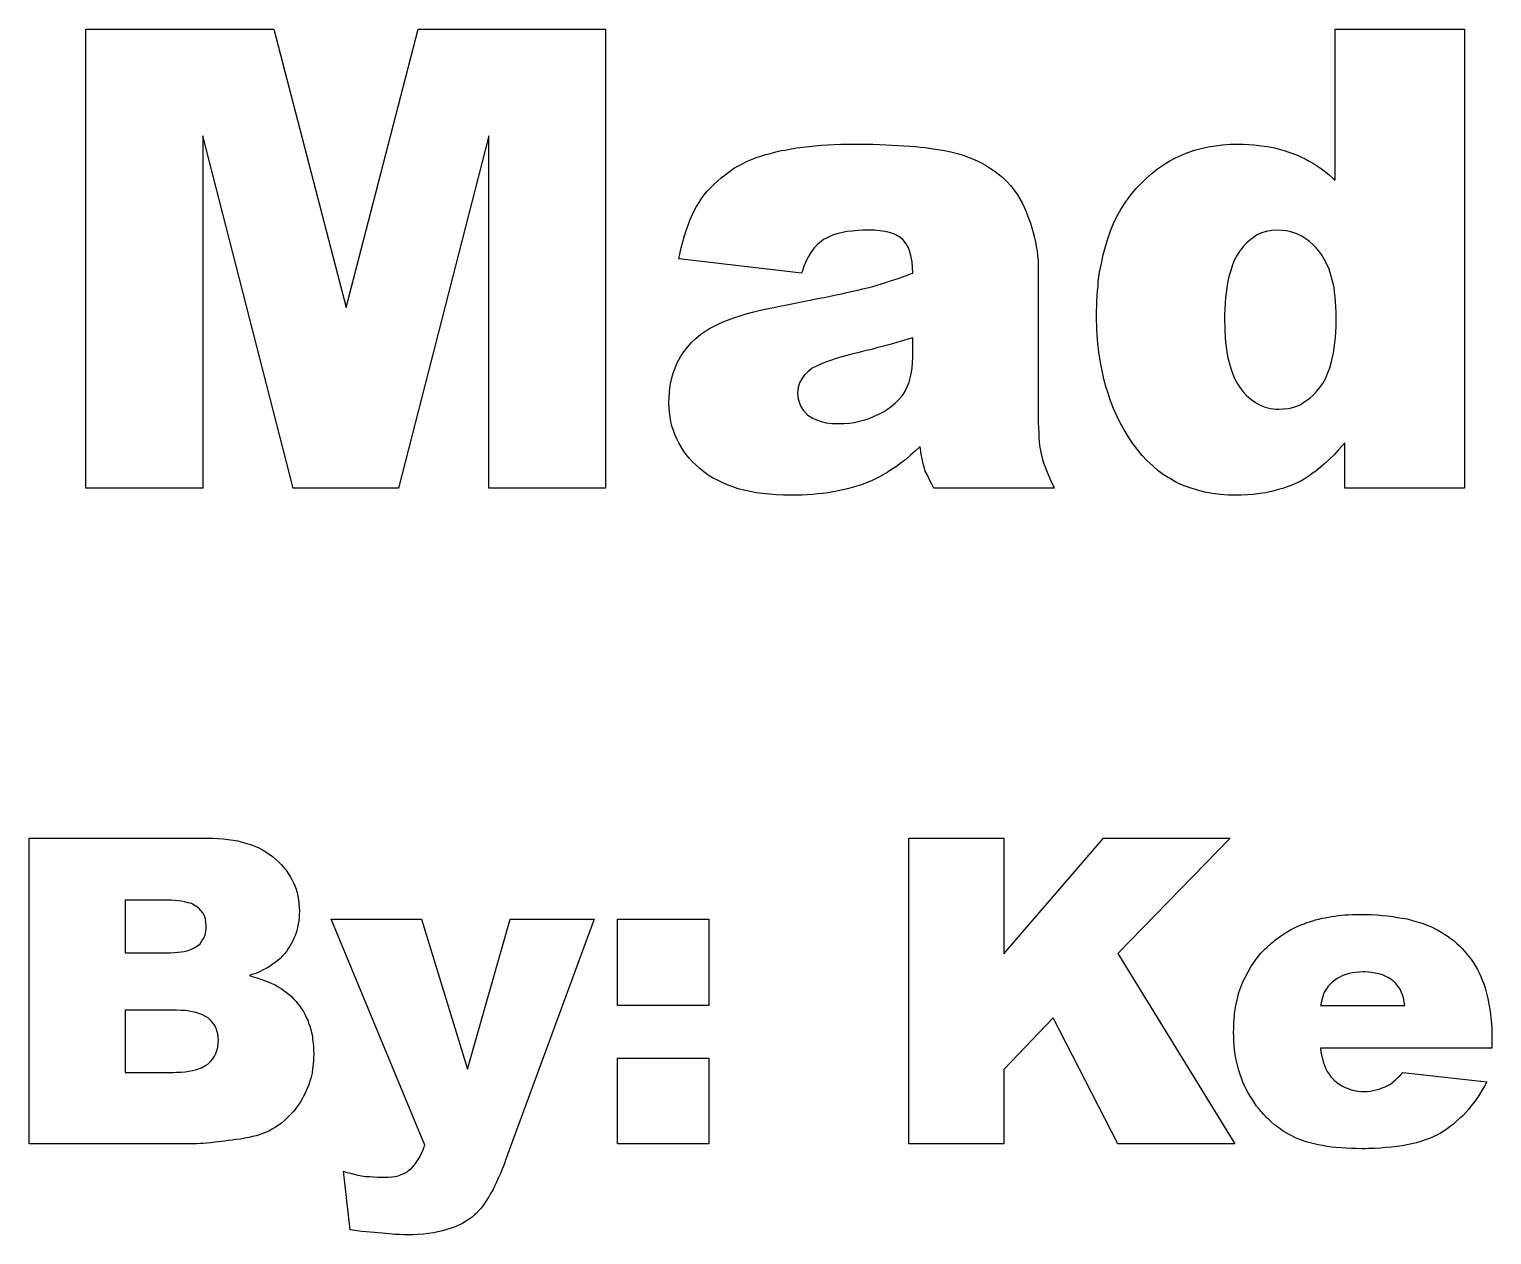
# Model space of a CAD drawing. Extents: x 60 to 196, y -152 to -29.
# Drawn here: x 164.684 to 169.468, y -111.257 to -107.314 of the extents above; entities that cross this region are included whole.
import ezdxf

# ---------------------------------------------------------------- set-up
doc = ezdxf.new("R2010")
doc.units = 0
doc.layers.add('BLACK', color=7, linetype='CONTINUOUS')

msp = doc.modelspace()

# ---------------------------------------------------------------- linework, layer by layer
at = {"layer": 'BLACK', "linetype": 'CONTINUOUS'}
for p, q in [((164.869, -108.815), (164.869, -107.314)), ((164.869, -107.314), (165.484, -107.314)), ((165.484, -107.314), (165.721, -108.224)), ((165.721, -108.224), (165.956, -107.314)), ((165.956, -107.314), (166.569, -107.314)), ((166.569, -107.314), (166.569, -108.815)), ((168.956, -107.808), (168.956, -107.314)), ((168.956, -107.314), (169.379, -107.314)), ((169.379, -107.314), (169.379, -108.815)), ((165.547, -108.815), (165.252, -107.663)), ((165.252, -107.663), (165.252, -108.815)), ((166.187, -107.663), (165.892, -108.815)), ((166.187, -108.815), (166.187, -107.663)), ((167.047, -107.74), (167.062, -107.734)), ((167.062, -107.734), (167.077, -107.729)), ((167.077, -107.729), (167.092, -107.724)), ((167.092, -107.724), (167.109, -107.72)), ((167.109, -107.72), (167.126, -107.715)), ((167.126, -107.715), (167.144, -107.711)), ((167.144, -107.711), (167.157, -107.709)), ((167.157, -107.709), (167.176, -107.705)), ((167.176, -107.705), (167.195, -107.702)), ((167.195, -107.702), (167.215, -107.7)), ((167.215, -107.7), (167.235, -107.697)), ((167.235, -107.697), (167.255, -107.695)), ((167.255, -107.695), (167.276, -107.693)), ((167.276, -107.693), (167.296, -107.692)), ((167.296, -107.692), (167.317, -107.691)), ((167.317, -107.691), (167.339, -107.69)), ((167.339, -107.69), (167.36, -107.69)), ((167.36, -107.69), (167.375, -107.69)), ((167.375, -107.69), (167.398, -107.69)), ((167.398, -107.69), (167.421, -107.69)), ((167.421, -107.69), (167.443, -107.69)), ((167.443, -107.69), (167.465, -107.691)), ((167.465, -107.691), (167.486, -107.692)), ((167.486, -107.692), (167.506, -107.693)), ((167.506, -107.693), (167.526, -107.694)), ((167.526, -107.694), (167.545, -107.695)), ((167.545, -107.695), (167.564, -107.696)), ((167.564, -107.696), (167.582, -107.698)), ((167.582, -107.698), (167.599, -107.7)), ((167.599, -107.7), (167.616, -107.701)), ((167.616, -107.701), (167.633, -107.704)), ((167.633, -107.704), (167.648, -107.706)), ((167.648, -107.706), (167.663, -107.708)), ((167.663, -107.708), (167.678, -107.711)), ((167.678, -107.711), (167.699, -107.715)), ((167.699, -107.715), (167.72, -107.72)), ((167.72, -107.72), (167.739, -107.726)), ((167.739, -107.726), (167.759, -107.733)), ((167.759, -107.733), (167.777, -107.741)), ((168.413, -107.746), (168.433, -107.735)), ((168.433, -107.735), (168.453, -107.726)), ((168.453, -107.726), (168.474, -107.717)), ((168.474, -107.717), (168.496, -107.71)), ((168.496, -107.71), (168.518, -107.704)), ((168.518, -107.704), (168.54, -107.699)), ((168.54, -107.699), (168.564, -107.695)), ((168.564, -107.695), (168.587, -107.692)), ((168.587, -107.692), (168.612, -107.69)), ((168.612, -107.69), (168.636, -107.69)), ((168.636, -107.69), (168.655, -107.69)), ((168.655, -107.69), (168.673, -107.691)), ((168.673, -107.691), (168.69, -107.692)), ((168.69, -107.692), (168.707, -107.694)), ((168.707, -107.694), (168.724, -107.696)), ((168.724, -107.696), (168.741, -107.699)), ((168.741, -107.699), (168.757, -107.702)), ((168.757, -107.702), (168.773, -107.706)), ((168.773, -107.706), (168.789, -107.711)), ((168.789, -107.711), (168.804, -107.716)), ((168.804, -107.716), (168.814, -107.719)), ((168.814, -107.719), (168.829, -107.725)), ((168.829, -107.725), (168.843, -107.731)), ((168.843, -107.731), (168.858, -107.738)), ((166.96, -107.79), (166.974, -107.78)), ((166.974, -107.78), (166.988, -107.77)), ((166.988, -107.77), (166.998, -107.764)), ((166.998, -107.764), (167.013, -107.756)), ((167.013, -107.756), (167.03, -107.747)), ((167.03, -107.747), (167.047, -107.74)), ((167.777, -107.741), (167.795, -107.749)), ((167.795, -107.749), (167.812, -107.759)), ((167.812, -107.759), (167.828, -107.769)), ((167.828, -107.769), (167.844, -107.779)), ((167.844, -107.779), (167.859, -107.791)), ((168.357, -107.785), (168.375, -107.771)), ((168.375, -107.771), (168.394, -107.758)), ((168.394, -107.758), (168.413, -107.746)), ((168.858, -107.738), (168.871, -107.745)), ((168.871, -107.745), (168.885, -107.753)), ((168.885, -107.753), (168.898, -107.762)), ((168.898, -107.762), (168.911, -107.771)), ((168.911, -107.771), (168.924, -107.78)), ((168.924, -107.78), (168.936, -107.79)), ((166.912, -107.833), (166.923, -107.822)), ((166.923, -107.822), (166.935, -107.811)), ((166.935, -107.811), (166.947, -107.8)), ((166.947, -107.8), (166.96, -107.79)), ((167.859, -107.791), (167.869, -107.799)), ((167.869, -107.799), (167.882, -107.812)), ((167.882, -107.812), (167.894, -107.825)), ((167.894, -107.825), (167.906, -107.84)), ((168.305, -107.835), (168.322, -107.817)), ((168.322, -107.817), (168.339, -107.801)), ((168.339, -107.801), (168.357, -107.785)), ((168.936, -107.79), (168.948, -107.801)), ((168.948, -107.801), (168.956, -107.808)), ((166.875, -107.881), (166.883, -107.868)), ((166.883, -107.868), (166.892, -107.856)), ((166.892, -107.856), (166.902, -107.844)), ((166.902, -107.844), (166.912, -107.833)), ((167.906, -107.84), (167.917, -107.856)), ((167.917, -107.856), (167.924, -107.869)), ((167.924, -107.869), (167.932, -107.882)), ((168.268, -107.883), (168.282, -107.863)), ((168.282, -107.863), (168.297, -107.844)), ((168.297, -107.844), (168.305, -107.835)), ((166.845, -107.938), (166.852, -107.922)), ((166.852, -107.922), (166.859, -107.908)), ((166.859, -107.908), (166.867, -107.894)), ((166.867, -107.894), (166.875, -107.881)), ((167.932, -107.882), (167.939, -107.896)), ((167.939, -107.896), (167.945, -107.911)), ((167.945, -107.911), (167.951, -107.926)), ((167.951, -107.926), (167.953, -107.932)), ((168.231, -107.949), (168.242, -107.926)), ((168.242, -107.926), (168.255, -107.904)), ((168.255, -107.904), (168.268, -107.883)), ((166.827, -107.99), (166.833, -107.972)), ((166.833, -107.972), (166.839, -107.955)), ((166.839, -107.955), (166.845, -107.938)), ((167.376, -107.974), (167.36, -107.976)), ((167.393, -107.972), (167.376, -107.974)), ((167.411, -107.971), (167.393, -107.972)), ((167.43, -107.971), (167.411, -107.971)), ((167.449, -107.971), (167.43, -107.971)), ((167.467, -107.973), (167.449, -107.971)), ((167.483, -107.975), (167.467, -107.973)), ((167.953, -107.932), (167.959, -107.948)), ((167.959, -107.948), (167.964, -107.963)), ((167.964, -107.963), (167.968, -107.979)), ((168.212, -107.999), (168.221, -107.973)), ((168.221, -107.973), (168.231, -107.949)), ((168.749, -107.972), (168.731, -107.975)), ((168.766, -107.971), (168.749, -107.972)), ((168.782, -107.972), (168.766, -107.971)), ((168.797, -107.973), (168.782, -107.972)), ((168.811, -107.977), (168.797, -107.973)), ((166.817, -108.029), (166.822, -108.009)), ((166.822, -108.009), (166.827, -107.99)), ((167.263, -108.017), (167.252, -108.029)), ((167.275, -108.007), (167.263, -108.017)), ((167.282, -108.002), (167.275, -108.007)), ((167.296, -107.995), (167.282, -108.002)), ((167.312, -107.988), (167.296, -107.995)), ((167.33, -107.982), (167.312, -107.988)), ((167.344, -107.979), (167.33, -107.982)), ((167.36, -107.976), (167.344, -107.979)), ((167.498, -107.979), (167.483, -107.975)), ((167.514, -107.984), (167.498, -107.979)), ((167.528, -107.992), (167.514, -107.984)), ((167.542, -108.002), (167.528, -107.992)), ((167.553, -108.016), (167.542, -108.002)), ((167.56, -108.029), (167.553, -108.016)), ((167.968, -107.979), (167.972, -107.995)), ((167.972, -107.995), (167.976, -108.01)), ((167.976, -108.01), (167.978, -108.025)), ((168.204, -108.025), (168.212, -107.999)), ((168.67, -108.009), (168.656, -108.023)), ((168.684, -107.998), (168.67, -108.009)), ((168.699, -107.988), (168.684, -107.998)), ((168.715, -107.98), (168.699, -107.988)), ((168.731, -107.975), (168.715, -107.98)), ((168.83, -107.983), (168.811, -107.977)), ((168.847, -107.991), (168.83, -107.983)), ((168.86, -107.999), (168.847, -107.991)), ((168.872, -108.008), (168.86, -107.999)), ((168.883, -108.018), (168.872, -108.008)), ((168.894, -108.029), (168.883, -108.018)), ((166.809, -108.065), (166.812, -108.05)), ((167.21, -108.112), (166.809, -108.065)), ((166.812, -108.05), (166.817, -108.029)), ((167.233, -108.057), (167.225, -108.072)), ((167.241, -108.044), (167.233, -108.057)), ((167.252, -108.029), (167.241, -108.044)), ((167.566, -108.045), (167.56, -108.029)), ((167.569, -108.06), (167.566, -108.045)), ((167.572, -108.075), (167.569, -108.06)), ((167.978, -108.025), (167.981, -108.04)), ((167.981, -108.04), (167.982, -108.055)), ((167.982, -108.055), (167.984, -108.07)), ((167.984, -108.07), (167.984, -108.085)), ((168.191, -108.08), (168.197, -108.052)), ((168.197, -108.052), (168.204, -108.025)), ((168.627, -108.068), (168.62, -108.085)), ((168.635, -108.053), (168.627, -108.068)), ((168.644, -108.039), (168.635, -108.053)), ((168.647, -108.035), (168.644, -108.039)), ((168.656, -108.023), (168.647, -108.035)), ((168.905, -108.042), (168.894, -108.029)), ((168.911, -108.051), (168.905, -108.042)), ((168.92, -108.066), (168.911, -108.051)), ((168.928, -108.082), (168.92, -108.066)), ((167.212, -108.107), (167.21, -108.112)), ((167.218, -108.089), (167.212, -108.107)), ((167.225, -108.072), (167.218, -108.089)), ((167.555, -108.119), (167.569, -108.113)), ((167.569, -108.113), (167.574, -108.112)), ((167.573, -108.093), (167.572, -108.075)), ((167.574, -108.112), (167.573, -108.093)), ((167.984, -108.085), (167.984, -108.095)), ((167.984, -108.095), (167.984, -108.581)), ((168.183, -108.124), (168.185, -108.109)), ((168.185, -108.109), (168.188, -108.094)), ((168.188, -108.094), (168.191, -108.08)), ((168.614, -108.103), (168.608, -108.123)), ((168.62, -108.085), (168.614, -108.103)), ((168.936, -108.099), (168.928, -108.082)), ((168.942, -108.118), (168.936, -108.099)), ((168.947, -108.138), (168.942, -108.118)), ((167.394, -108.167), (167.411, -108.163)), ((167.411, -108.163), (167.426, -108.16)), ((167.426, -108.16), (167.443, -108.155)), ((167.443, -108.155), (167.461, -108.15)), ((167.461, -108.15), (167.479, -108.144)), ((167.479, -108.144), (167.498, -108.138)), ((167.498, -108.138), (167.512, -108.134)), ((167.512, -108.134), (167.526, -108.129)), ((167.526, -108.129), (167.54, -108.124)), ((167.54, -108.124), (167.555, -108.119)), ((168.178, -108.17), (168.18, -108.155)), ((168.18, -108.155), (168.181, -108.139)), ((168.181, -108.139), (168.183, -108.124)), ((168.601, -108.16), (168.599, -108.176)), ((168.604, -108.145), (168.601, -108.16)), ((168.608, -108.123), (168.604, -108.145)), ((168.952, -108.159), (168.947, -108.138)), ((168.954, -108.174), (168.952, -108.159)), ((167.162, -108.215), (167.189, -108.21)), ((167.189, -108.21), (167.215, -108.205)), ((167.215, -108.205), (167.239, -108.2)), ((167.239, -108.2), (167.262, -108.195)), ((167.262, -108.195), (167.284, -108.191)), ((167.284, -108.191), (167.304, -108.187)), ((167.304, -108.187), (167.324, -108.183)), ((167.324, -108.183), (167.341, -108.179)), ((167.341, -108.179), (167.358, -108.175)), ((167.358, -108.175), (167.373, -108.172)), ((167.373, -108.172), (167.394, -108.167)), ((168.176, -108.203), (168.177, -108.186)), ((168.176, -108.219), (168.176, -108.203)), ((168.177, -108.186), (168.178, -108.17)), ((168.596, -108.21), (168.595, -108.229)), ((168.597, -108.193), (168.596, -108.21)), ((168.599, -108.176), (168.597, -108.193)), ((168.956, -108.189), (168.954, -108.174)), ((168.957, -108.205), (168.956, -108.189)), ((168.958, -108.222), (168.957, -108.205)), ((166.971, -108.264), (166.989, -108.258)), ((166.989, -108.258), (167.009, -108.251)), ((167.009, -108.251), (167.029, -108.245)), ((167.029, -108.245), (167.05, -108.239)), ((167.05, -108.239), (167.072, -108.234)), ((167.072, -108.234), (167.096, -108.229)), ((167.096, -108.229), (167.12, -108.224)), ((167.12, -108.224), (167.134, -108.221)), ((167.134, -108.221), (167.162, -108.215)), ((168.175, -108.236), (168.176, -108.219)), ((168.175, -108.253), (168.175, -108.236)), ((168.175, -108.267), (168.175, -108.253)), ((168.595, -108.229), (168.594, -108.248)), ((168.594, -108.248), (168.594, -108.267)), ((168.959, -108.239), (168.958, -108.222)), ((168.959, -108.257), (168.959, -108.239)), ((168.959, -108.267), (168.959, -108.257)), ((166.881, -108.311), (166.894, -108.303)), ((166.894, -108.303), (166.907, -108.294)), ((166.907, -108.294), (166.922, -108.286)), ((166.922, -108.286), (166.937, -108.279)), ((166.937, -108.279), (166.954, -108.271)), ((166.954, -108.271), (166.971, -108.264)), ((168.175, -108.268), (168.175, -108.267)), ((168.176, -108.283), (168.175, -108.268)), ((168.176, -108.298), (168.176, -108.283)), ((168.177, -108.313), (168.176, -108.298)), ((168.594, -108.267), (168.595, -108.286)), ((168.595, -108.286), (168.595, -108.304)), ((168.595, -108.304), (168.596, -108.321)), ((168.957, -108.322), (168.958, -108.305)), ((168.958, -108.305), (168.959, -108.286)), ((168.959, -108.286), (168.959, -108.267)), ((166.825, -108.369), (166.837, -108.354)), ((166.837, -108.354), (166.85, -108.339)), ((166.85, -108.339), (166.864, -108.325)), ((166.864, -108.325), (166.881, -108.311)), ((167.457, -108.356), (167.44, -108.361)), ((167.474, -108.352), (167.457, -108.356)), ((167.491, -108.347), (167.474, -108.352)), ((167.508, -108.343), (167.491, -108.347)), ((167.525, -108.338), (167.508, -108.343)), ((167.541, -108.333), (167.525, -108.338)), ((167.558, -108.328), (167.541, -108.333)), ((167.574, -108.323), (167.558, -108.328)), ((167.574, -108.383), (167.574, -108.323)), ((168.179, -108.342), (168.177, -108.313)), ((168.183, -108.37), (168.179, -108.342)), ((168.596, -108.321), (168.597, -108.337)), ((168.597, -108.337), (168.599, -108.353)), ((168.599, -108.353), (168.601, -108.369)), ((168.95, -108.372), (168.953, -108.356)), ((168.953, -108.356), (168.955, -108.34)), ((168.955, -108.34), (168.957, -108.322)), ((166.797, -108.421), (166.805, -108.403)), ((166.805, -108.403), (166.814, -108.386)), ((166.814, -108.386), (166.825, -108.369)), ((167.289, -108.403), (167.275, -108.408)), ((167.305, -108.397), (167.289, -108.403)), ((167.323, -108.391), (167.305, -108.397)), ((167.342, -108.385), (167.323, -108.391)), ((167.363, -108.38), (167.342, -108.385)), ((167.378, -108.376), (167.363, -108.38)), ((167.394, -108.372), (167.378, -108.376)), ((167.405, -108.369), (167.394, -108.372)), ((167.423, -108.365), (167.405, -108.369)), ((167.44, -108.361), (167.423, -108.365)), ((167.572, -108.421), (167.573, -108.405)), ((167.573, -108.405), (167.574, -108.387)), ((167.574, -108.387), (167.574, -108.383)), ((168.187, -108.398), (168.183, -108.37)), ((168.192, -108.426), (168.187, -108.398)), ((168.601, -108.369), (168.604, -108.383)), ((168.604, -108.383), (168.609, -108.404)), ((168.609, -108.404), (168.614, -108.424)), ((168.938, -108.421), (168.944, -108.401)), ((168.944, -108.401), (168.947, -108.387)), ((168.947, -108.387), (168.95, -108.372)), ((166.785, -108.458), (166.79, -108.439)), ((166.79, -108.439), (166.797, -108.421)), ((167.22, -108.444), (167.211, -108.457)), ((167.232, -108.433), (167.22, -108.444)), ((167.245, -108.423), (167.232, -108.433)), ((167.259, -108.416), (167.245, -108.423)), ((167.275, -108.408), (167.259, -108.416)), ((167.562, -108.468), (167.567, -108.451)), ((167.567, -108.451), (167.57, -108.436)), ((167.57, -108.436), (167.572, -108.421)), ((168.198, -108.452), (168.192, -108.426)), ((168.205, -108.479), (168.198, -108.452)), ((168.614, -108.424), (168.621, -108.442)), ((168.621, -108.442), (168.628, -108.458)), ((168.924, -108.457), (168.931, -108.44)), ((168.931, -108.44), (168.938, -108.421)), ((166.778, -108.499), (166.781, -108.479)), ((166.778, -108.502), (166.778, -108.499)), ((166.781, -108.479), (166.785, -108.458)), ((167.199, -108.486), (167.197, -108.502)), ((167.204, -108.47), (167.199, -108.486)), ((167.211, -108.457), (167.204, -108.47)), ((167.54, -108.512), (167.549, -108.498)), ((167.549, -108.498), (167.556, -108.484)), ((167.556, -108.484), (167.562, -108.468)), ((168.213, -108.504), (168.205, -108.479)), ((168.628, -108.458), (168.636, -108.474)), ((168.636, -108.474), (168.645, -108.487)), ((168.645, -108.487), (168.655, -108.5)), ((168.655, -108.5), (168.665, -108.511)), ((168.884, -108.511), (168.895, -108.499)), ((168.895, -108.499), (168.905, -108.487)), ((168.905, -108.487), (168.915, -108.473)), ((168.915, -108.473), (168.924, -108.457)), ((166.776, -108.536), (166.777, -108.521)), ((166.777, -108.552), (166.776, -108.536)), ((166.777, -108.521), (166.778, -108.502)), ((167.197, -108.502), (167.198, -108.519)), ((167.198, -108.519), (167.202, -108.534)), ((167.202, -108.534), (167.208, -108.548)), ((167.208, -108.548), (167.216, -108.56)), ((167.491, -108.557), (167.503, -108.548)), ((167.503, -108.548), (167.517, -108.537)), ((167.517, -108.537), (167.529, -108.525)), ((167.529, -108.525), (167.54, -108.512)), ((168.221, -108.529), (168.213, -108.504)), ((168.231, -108.554), (168.221, -108.529)), ((168.665, -108.511), (168.68, -108.524)), ((168.68, -108.524), (168.695, -108.535)), ((168.695, -108.535), (168.71, -108.544)), ((168.71, -108.544), (168.727, -108.55)), ((168.824, -108.549), (168.841, -108.542)), ((168.841, -108.542), (168.857, -108.532)), ((168.857, -108.532), (168.873, -108.521)), ((168.873, -108.521), (168.884, -108.511)), ((166.778, -108.567), (166.777, -108.552)), ((166.78, -108.582), (166.778, -108.567)), ((166.783, -108.597), (166.78, -108.582)), ((167.216, -108.56), (167.227, -108.572)), ((167.227, -108.572), (167.231, -108.576)), ((167.231, -108.576), (167.245, -108.585)), ((167.245, -108.585), (167.259, -108.592)), ((167.259, -108.592), (167.274, -108.597)), ((167.384, -108.6), (167.4, -108.596)), ((167.4, -108.596), (167.417, -108.592)), ((167.417, -108.592), (167.432, -108.587)), ((167.432, -108.587), (167.448, -108.58)), ((167.448, -108.58), (167.463, -108.573)), ((167.463, -108.573), (167.478, -108.565)), ((167.478, -108.565), (167.491, -108.557)), ((167.984, -108.581), (167.984, -108.6)), ((168.242, -108.578), (168.231, -108.554)), ((168.253, -108.601), (168.242, -108.578)), ((168.727, -108.55), (168.744, -108.555)), ((168.744, -108.555), (168.762, -108.557)), ((168.762, -108.557), (168.772, -108.557)), ((168.772, -108.557), (168.786, -108.556)), ((168.786, -108.556), (168.805, -108.554)), ((168.805, -108.554), (168.824, -108.549)), ((166.786, -108.612), (166.783, -108.597)), ((166.791, -108.626), (166.786, -108.612)), ((166.796, -108.64), (166.791, -108.626)), ((166.802, -108.654), (166.796, -108.64)), ((167.274, -108.597), (167.291, -108.601)), ((167.291, -108.601), (167.309, -108.603)), ((167.309, -108.603), (167.325, -108.604)), ((167.325, -108.604), (167.333, -108.604)), ((167.333, -108.604), (167.35, -108.603)), ((167.35, -108.603), (167.367, -108.602)), ((167.367, -108.602), (167.384, -108.6)), ((167.984, -108.6), (167.985, -108.618)), ((167.985, -108.618), (167.986, -108.634)), ((167.986, -108.634), (167.987, -108.65)), ((168.266, -108.624), (168.253, -108.601)), ((168.279, -108.646), (168.266, -108.624)), ((166.809, -108.667), (166.802, -108.654)), ((166.816, -108.68), (166.809, -108.667)), ((166.824, -108.693), (166.816, -108.68)), ((167.598, -108.679), (167.582, -108.694)), ((167.599, -108.688), (167.598, -108.679)), ((167.602, -108.704), (167.599, -108.688)), ((167.987, -108.65), (167.988, -108.665)), ((167.988, -108.665), (167.99, -108.682)), ((167.99, -108.682), (167.993, -108.697)), ((168.293, -108.668), (168.279, -108.646)), ((168.308, -108.688), (168.293, -108.668)), ((168.324, -108.708), (168.308, -108.688)), ((168.967, -108.69), (168.952, -108.706)), ((168.977, -108.679), (168.967, -108.69)), ((168.987, -108.667), (168.977, -108.679)), ((168.987, -108.815), (168.987, -108.667)), ((166.833, -108.705), (166.824, -108.693)), ((166.843, -108.717), (166.833, -108.705)), ((166.854, -108.729), (166.843, -108.717)), ((166.866, -108.74), (166.854, -108.729)), ((166.878, -108.751), (166.866, -108.74)), ((167.536, -108.732), (167.521, -108.744)), ((167.552, -108.72), (167.536, -108.732)), ((167.567, -108.707), (167.552, -108.72)), ((167.582, -108.694), (167.567, -108.707)), ((167.605, -108.719), (167.602, -108.704)), ((167.608, -108.735), (167.605, -108.719)), ((167.612, -108.75), (167.608, -108.735)), ((167.993, -108.697), (167.994, -108.703)), ((167.994, -108.703), (167.997, -108.717)), ((167.997, -108.717), (168.002, -108.732)), ((168.002, -108.732), (168.008, -108.749)), ((168.341, -108.726), (168.324, -108.708)), ((168.359, -108.742), (168.341, -108.726)), ((168.922, -108.734), (168.908, -108.746)), ((168.937, -108.72), (168.922, -108.734)), ((168.952, -108.706), (168.937, -108.72)), ((166.891, -108.762), (166.878, -108.751)), ((166.905, -108.772), (166.891, -108.762)), ((166.919, -108.781), (166.905, -108.772)), ((166.935, -108.789), (166.919, -108.781)), ((167.459, -108.781), (167.444, -108.789)), ((167.475, -108.773), (167.459, -108.781)), ((167.49, -108.764), (167.475, -108.773)), ((167.505, -108.754), (167.49, -108.764)), ((167.521, -108.744), (167.505, -108.754)), ((167.615, -108.759), (167.612, -108.75)), ((167.622, -108.773), (167.615, -108.759)), ((167.629, -108.788), (167.622, -108.773)), ((167.636, -108.802), (167.629, -108.788)), ((168.008, -108.749), (168.014, -108.763)), ((168.014, -108.763), (168.02, -108.778)), ((168.02, -108.778), (168.027, -108.794)), ((168.377, -108.758), (168.359, -108.742)), ((168.396, -108.772), (168.377, -108.758)), ((168.417, -108.784), (168.396, -108.772)), ((168.437, -108.796), (168.417, -108.784)), ((168.854, -108.786), (168.841, -108.793)), ((168.867, -108.777), (168.854, -108.786)), ((168.88, -108.768), (168.867, -108.777)), ((168.894, -108.758), (168.88, -108.768)), ((168.908, -108.746), (168.894, -108.758)), ((165.252, -108.815), (164.869, -108.815)), ((165.892, -108.815), (165.547, -108.815)), ((166.569, -108.815), (166.187, -108.815)), ((166.951, -108.797), (166.935, -108.789)), ((166.967, -108.804), (166.951, -108.797)), ((166.985, -108.811), (166.967, -108.804)), ((167.003, -108.817), (166.985, -108.811)), ((167.022, -108.822), (167.003, -108.817)), ((167.042, -108.826), (167.022, -108.822)), ((167.062, -108.83), (167.042, -108.826)), ((167.083, -108.833), (167.062, -108.83)), ((167.105, -108.835), (167.083, -108.833)), ((167.128, -108.837), (167.105, -108.835)), ((167.264, -108.834), (167.247, -108.836)), ((167.281, -108.832), (167.264, -108.834)), ((167.297, -108.83), (167.281, -108.832)), ((167.314, -108.827), (167.297, -108.83)), ((167.33, -108.824), (167.314, -108.827)), ((167.345, -108.821), (167.33, -108.824)), ((167.361, -108.817), (167.345, -108.821)), ((167.376, -108.813), (167.361, -108.817)), ((167.391, -108.808), (167.376, -108.813)), ((167.406, -108.804), (167.391, -108.808)), ((167.42, -108.799), (167.406, -108.804)), ((167.434, -108.793), (167.42, -108.799)), ((167.444, -108.789), (167.434, -108.793)), ((167.643, -108.815), (167.636, -108.802)), ((168.037, -108.815), (167.643, -108.815)), ((168.027, -108.794), (168.035, -108.811)), ((168.035, -108.811), (168.037, -108.815)), ((168.459, -108.806), (168.437, -108.796)), ((168.482, -108.814), (168.459, -108.806)), ((168.505, -108.822), (168.482, -108.814)), ((168.529, -108.828), (168.505, -108.822)), ((168.555, -108.832), (168.529, -108.828)), ((168.58, -108.836), (168.555, -108.832)), ((168.709, -108.833), (168.689, -108.836)), ((168.728, -108.83), (168.709, -108.833)), ((168.747, -108.826), (168.728, -108.83)), ((168.766, -108.821), (168.747, -108.826)), ((168.784, -108.816), (168.766, -108.821)), ((168.802, -108.81), (168.784, -108.816)), ((168.819, -108.803), (168.802, -108.81)), ((168.836, -108.795), (168.819, -108.803)), ((168.841, -108.793), (168.836, -108.795)), ((169.379, -108.815), (168.987, -108.815)), ((167.151, -108.838), (167.128, -108.837)), ((167.175, -108.838), (167.151, -108.838)), ((167.194, -108.838), (167.175, -108.838)), ((167.212, -108.838), (167.194, -108.838)), ((167.229, -108.837), (167.212, -108.838)), ((167.247, -108.836), (167.229, -108.837)), ((168.607, -108.838), (168.58, -108.836)), ((168.635, -108.838), (168.607, -108.838)), ((168.648, -108.838), (168.635, -108.838)), ((168.669, -108.837), (168.648, -108.838)), ((168.689, -108.836), (168.669, -108.837)), ((164.684, -110.163), (164.684, -109.96)), ((164.684, -109.96), (165.266, -109.96)), ((165.266, -109.96), (165.284, -109.96)), ((165.284, -109.96), (165.302, -109.961)), ((165.302, -109.961), (165.319, -109.962)), ((165.319, -109.962), (165.335, -109.964)), ((165.335, -109.964), (165.351, -109.966)), ((165.351, -109.966), (165.366, -109.969)), ((165.366, -109.969), (165.381, -109.973)), ((165.381, -109.973), (165.395, -109.977)), ((165.395, -109.977), (165.409, -109.981)), ((165.409, -109.981), (165.422, -109.986)), ((167.561, -110.96), (167.561, -109.96)), ((167.561, -109.96), (167.872, -109.96)), ((167.872, -110.338), (168.198, -109.96)), ((167.872, -109.96), (167.872, -110.338)), ((168.198, -109.96), (168.612, -109.96)), ((168.612, -109.96), (168.245, -110.337)), ((165.422, -109.986), (165.435, -109.992)), ((165.435, -109.992), (165.447, -109.998)), ((165.447, -109.998), (165.458, -110.005)), ((165.458, -110.005), (165.469, -110.012)), ((165.469, -110.012), (165.48, -110.02)), ((165.48, -110.02), (165.49, -110.028)), ((165.49, -110.028), (165.499, -110.037)), ((165.499, -110.037), (165.508, -110.046)), ((165.508, -110.046), (165.516, -110.055)), ((165.516, -110.055), (165.524, -110.065)), ((165.524, -110.065), (165.531, -110.075)), ((165.531, -110.075), (165.537, -110.085)), ((165.537, -110.085), (165.543, -110.095)), ((165.543, -110.095), (165.548, -110.106)), ((165.548, -110.106), (165.553, -110.116)), ((165.553, -110.116), (165.557, -110.127)), ((165.557, -110.127), (165.56, -110.139)), ((164.684, -110.522), (164.684, -110.163)), ((165.135, -110.163), (164.998, -110.163)), ((164.998, -110.163), (164.998, -110.335)), ((165.148, -110.163), (165.135, -110.163)), ((165.16, -110.164), (165.148, -110.163)), ((165.172, -110.165), (165.16, -110.164)), ((165.182, -110.166), (165.172, -110.165)), ((165.192, -110.168), (165.182, -110.166)), ((165.204, -110.171), (165.192, -110.168)), ((165.215, -110.174), (165.204, -110.171)), ((165.224, -110.179), (165.215, -110.174)), ((165.56, -110.139), (165.563, -110.15)), ((165.563, -110.15), (165.565, -110.162)), ((165.565, -110.162), (165.566, -110.174)), ((165.566, -110.174), (165.567, -110.186)), ((165.234, -110.185), (165.224, -110.179)), ((165.238, -110.188), (165.234, -110.185)), ((165.245, -110.196), (165.238, -110.188)), ((165.252, -110.204), (165.245, -110.196)), ((165.257, -110.214), (165.252, -110.204)), ((165.26, -110.224), (165.257, -110.214)), ((165.567, -110.22), (165.566, -110.23)), ((165.567, -110.186), (165.568, -110.199)), ((165.568, -110.199), (165.567, -110.209)), ((165.567, -110.209), (165.567, -110.22)), ((168.902, -110.225), (168.913, -110.222)), ((168.913, -110.222), (168.923, -110.22)), ((168.923, -110.22), (168.934, -110.218)), ((168.934, -110.218), (168.944, -110.216)), ((168.944, -110.216), (168.955, -110.215)), ((168.955, -110.215), (168.966, -110.213)), ((168.966, -110.213), (168.977, -110.212)), ((168.977, -110.212), (168.989, -110.211)), ((168.989, -110.211), (169, -110.211)), ((169, -110.211), (169.012, -110.21)), ((169.012, -110.21), (169.023, -110.21)), ((169.023, -110.21), (169.035, -110.21)), ((169.035, -110.21), (169.055, -110.21)), ((169.055, -110.21), (169.074, -110.21)), ((169.074, -110.21), (169.092, -110.211)), ((169.092, -110.211), (169.11, -110.213)), ((169.11, -110.213), (169.127, -110.214)), ((169.127, -110.214), (169.144, -110.216)), ((169.144, -110.216), (169.16, -110.219)), ((169.16, -110.219), (169.176, -110.221)), ((169.176, -110.221), (169.191, -110.224)), ((165.259, -110.276), (165.262, -110.265)), ((165.262, -110.235), (165.26, -110.224)), ((165.263, -110.247), (165.262, -110.235)), ((165.262, -110.265), (165.263, -110.255)), ((165.263, -110.255), (165.263, -110.247)), ((165.557, -110.269), (165.554, -110.278)), ((165.56, -110.259), (165.557, -110.269)), ((165.562, -110.25), (165.56, -110.259)), ((165.564, -110.24), (165.562, -110.25)), ((165.566, -110.23), (165.564, -110.24)), ((165.978, -110.964), (165.672, -110.225)), ((165.672, -110.225), (165.967, -110.225)), ((165.967, -110.225), (166.118, -110.715)), ((166.118, -110.715), (166.257, -110.225)), ((166.532, -110.225), (166.243, -111.01)), ((166.257, -110.225), (166.532, -110.225)), ((166.608, -110.507), (166.608, -110.225)), ((166.608, -110.225), (166.907, -110.225)), ((166.907, -110.225), (166.907, -110.507)), ((168.777, -110.28), (168.793, -110.269)), ((168.793, -110.269), (168.81, -110.26)), ((168.81, -110.26), (168.827, -110.251)), ((168.827, -110.251), (168.845, -110.243)), ((168.845, -110.243), (168.854, -110.24)), ((168.854, -110.24), (168.863, -110.236)), ((168.863, -110.236), (168.873, -110.233)), ((168.873, -110.233), (168.883, -110.23)), ((168.883, -110.23), (168.892, -110.227)), ((168.892, -110.227), (168.902, -110.225)), ((169.191, -110.224), (169.205, -110.228)), ((169.205, -110.228), (169.22, -110.232)), ((169.22, -110.232), (169.233, -110.236)), ((169.233, -110.236), (169.246, -110.24)), ((169.246, -110.24), (169.259, -110.245)), ((169.259, -110.245), (169.271, -110.25)), ((169.271, -110.25), (169.283, -110.256)), ((169.283, -110.256), (169.294, -110.262)), ((169.294, -110.262), (169.305, -110.268)), ((169.305, -110.268), (169.315, -110.275)), ((165.215, -110.323), (165.224, -110.319)), ((165.224, -110.319), (165.234, -110.312)), ((165.234, -110.312), (165.243, -110.305)), ((165.243, -110.305), (165.249, -110.296)), ((165.249, -110.296), (165.255, -110.287)), ((165.255, -110.287), (165.259, -110.276)), ((165.536, -110.313), (165.531, -110.321)), ((165.541, -110.305), (165.536, -110.313)), ((165.546, -110.296), (165.541, -110.305)), ((165.55, -110.287), (165.546, -110.296)), ((165.554, -110.278), (165.55, -110.287)), ((168.726, -110.323), (168.733, -110.316)), ((168.733, -110.316), (168.747, -110.303)), ((168.747, -110.303), (168.762, -110.291)), ((168.762, -110.291), (168.777, -110.28)), ((169.315, -110.275), (169.325, -110.281)), ((169.325, -110.281), (169.335, -110.289)), ((169.335, -110.289), (169.345, -110.296)), ((169.345, -110.296), (169.354, -110.304)), ((169.354, -110.304), (169.363, -110.312)), ((169.363, -110.312), (169.371, -110.321)), ((164.998, -110.335), (165.133, -110.335)), ((165.133, -110.335), (165.146, -110.335)), ((165.146, -110.335), (165.159, -110.334)), ((165.159, -110.334), (165.17, -110.333)), ((165.17, -110.333), (165.181, -110.332)), ((165.181, -110.332), (165.191, -110.33)), ((165.191, -110.33), (165.204, -110.327)), ((165.204, -110.327), (165.215, -110.323)), ((165.497, -110.36), (165.488, -110.367)), ((165.505, -110.353), (165.497, -110.36)), ((165.512, -110.345), (165.505, -110.353)), ((165.519, -110.338), (165.512, -110.345)), ((165.525, -110.33), (165.519, -110.338)), ((165.531, -110.321), (165.525, -110.33)), ((168.245, -110.337), (168.628, -110.96)), ((168.68, -110.381), (168.69, -110.366)), ((168.69, -110.366), (168.701, -110.351)), ((168.701, -110.351), (168.713, -110.336)), ((168.713, -110.336), (168.726, -110.323)), ((169.371, -110.321), (169.379, -110.329)), ((169.379, -110.329), (169.387, -110.339)), ((169.387, -110.339), (169.394, -110.348)), ((169.394, -110.348), (169.402, -110.358)), ((169.402, -110.358), (169.408, -110.368)), ((165.412, -110.406), (165.404, -110.409)), ((165.404, -110.409), (165.417, -110.413)), ((165.425, -110.402), (165.412, -110.406)), ((165.417, -110.413), (165.43, -110.417)), ((165.437, -110.397), (165.425, -110.402)), ((165.449, -110.391), (165.437, -110.397)), ((165.459, -110.386), (165.449, -110.391)), ((165.47, -110.38), (165.459, -110.386)), ((165.479, -110.373), (165.47, -110.38)), ((165.488, -110.367), (165.479, -110.373)), ((168.654, -110.43), (168.662, -110.413)), ((168.662, -110.413), (168.671, -110.397)), ((168.671, -110.397), (168.68, -110.381)), ((168.971, -110.414), (168.962, -110.419)), ((168.981, -110.409), (168.971, -110.414)), ((168.991, -110.406), (168.981, -110.409)), ((169.001, -110.403), (168.991, -110.406)), ((169.012, -110.4), (169.001, -110.403)), ((169.023, -110.399), (169.012, -110.4)), ((169.035, -110.398), (169.023, -110.399)), ((169.047, -110.397), (169.035, -110.398)), ((169.054, -110.397), (169.047, -110.397)), ((169.065, -110.398), (169.054, -110.397)), ((169.075, -110.399), (169.065, -110.398)), ((169.087, -110.401), (169.075, -110.399)), ((169.099, -110.404), (169.087, -110.401)), ((169.111, -110.407), (169.099, -110.404)), ((169.121, -110.412), (169.111, -110.407)), ((169.131, -110.417), (169.121, -110.412)), ((169.408, -110.368), (169.415, -110.378)), ((169.415, -110.378), (169.421, -110.389)), ((169.421, -110.389), (169.427, -110.4)), ((169.427, -110.4), (169.432, -110.412)), ((169.432, -110.412), (169.437, -110.424)), ((165.43, -110.417), (165.442, -110.421)), ((165.442, -110.421), (165.454, -110.425)), ((165.454, -110.425), (165.466, -110.43)), ((165.466, -110.43), (165.477, -110.435)), ((165.477, -110.435), (165.488, -110.44)), ((165.488, -110.44), (165.498, -110.446)), ((165.498, -110.446), (165.508, -110.452)), ((165.508, -110.452), (165.517, -110.458)), ((165.517, -110.458), (165.526, -110.465)), ((168.641, -110.465), (168.647, -110.447)), ((168.647, -110.447), (168.654, -110.43)), ((168.927, -110.453), (168.921, -110.463)), ((168.933, -110.444), (168.927, -110.453)), ((168.941, -110.436), (168.933, -110.444)), ((168.946, -110.431), (168.941, -110.436)), ((168.954, -110.425), (168.946, -110.431)), ((168.962, -110.419), (168.954, -110.425)), ((169.14, -110.423), (169.131, -110.417)), ((169.147, -110.428), (169.14, -110.423)), ((169.154, -110.435), (169.147, -110.428)), ((169.161, -110.444), (169.154, -110.435)), ((169.168, -110.454), (169.161, -110.444)), ((169.173, -110.465), (169.168, -110.454)), ((169.437, -110.424), (169.442, -110.436)), ((169.442, -110.436), (169.446, -110.449)), ((169.446, -110.449), (169.45, -110.462)), ((169.45, -110.462), (169.453, -110.476)), ((165.526, -110.465), (165.534, -110.471)), ((165.534, -110.471), (165.542, -110.478)), ((165.542, -110.478), (165.55, -110.486)), ((165.55, -110.486), (165.557, -110.494)), ((165.557, -110.494), (165.563, -110.502)), ((165.563, -110.502), (165.57, -110.51)), ((165.57, -110.51), (165.575, -110.518)), ((166.907, -110.507), (166.608, -110.507)), ((168.63, -110.512), (168.631, -110.507)), ((168.631, -110.507), (168.632, -110.503)), ((168.632, -110.503), (168.636, -110.484)), ((168.636, -110.484), (168.641, -110.465)), ((168.909, -110.504), (168.908, -110.507)), ((168.908, -110.507), (169.184, -110.507)), ((168.911, -110.493), (168.909, -110.504)), ((168.914, -110.482), (168.911, -110.493)), ((168.917, -110.472), (168.914, -110.482)), ((168.921, -110.463), (168.917, -110.472)), ((169.177, -110.476), (169.173, -110.465)), ((169.18, -110.486), (169.177, -110.476)), ((169.182, -110.496), (169.18, -110.486)), ((169.184, -110.507), (169.182, -110.496)), ((169.453, -110.476), (169.456, -110.49)), ((169.456, -110.49), (169.459, -110.504)), ((169.459, -110.504), (169.462, -110.519)), ((164.684, -110.96), (164.684, -110.522)), ((165.156, -110.522), (164.998, -110.522)), ((164.998, -110.522), (164.998, -110.726)), ((165.166, -110.522), (165.156, -110.522)), ((165.18, -110.523), (165.166, -110.522)), ((165.194, -110.524), (165.18, -110.523)), ((165.206, -110.526), (165.194, -110.524)), ((165.218, -110.528), (165.206, -110.526)), ((165.229, -110.53), (165.218, -110.528)), ((165.239, -110.533), (165.229, -110.53)), ((165.251, -110.538), (165.239, -110.533)), ((165.261, -110.543), (165.251, -110.538)), ((165.27, -110.549), (165.261, -110.543)), ((165.278, -110.556), (165.27, -110.549)), ((165.284, -110.564), (165.278, -110.556)), ((165.575, -110.518), (165.581, -110.527)), ((165.581, -110.527), (165.586, -110.536)), ((165.586, -110.536), (165.59, -110.546)), ((165.59, -110.546), (165.595, -110.555)), ((165.595, -110.555), (165.598, -110.565)), ((168.033, -110.548), (167.872, -110.716)), ((168.245, -110.96), (168.033, -110.548)), ((168.624, -110.562), (168.625, -110.552)), ((168.625, -110.552), (168.626, -110.542)), ((168.626, -110.542), (168.627, -110.532)), ((168.627, -110.532), (168.629, -110.522)), ((168.629, -110.522), (168.63, -110.512)), ((169.462, -110.519), (169.464, -110.534)), ((169.464, -110.534), (169.465, -110.55)), ((169.465, -110.55), (169.467, -110.566)), ((165.29, -110.572), (165.284, -110.564)), ((165.295, -110.581), (165.29, -110.572)), ((165.298, -110.59), (165.295, -110.581)), ((165.301, -110.6), (165.298, -110.59)), ((165.302, -110.61), (165.301, -110.6)), ((165.598, -110.565), (165.602, -110.575)), ((165.602, -110.575), (165.605, -110.586)), ((165.605, -110.586), (165.607, -110.596)), ((165.607, -110.596), (165.61, -110.607)), ((168.623, -110.594), (168.624, -110.583)), ((168.624, -110.609), (168.623, -110.594)), ((168.624, -110.573), (168.624, -110.562)), ((168.624, -110.583), (168.624, -110.573)), ((169.467, -110.566), (169.468, -110.582)), ((169.468, -110.582), (169.468, -110.599)), ((169.468, -110.599), (169.468, -110.617)), ((165.298, -110.654), (165.301, -110.643)), ((165.301, -110.643), (165.302, -110.632)), ((165.303, -110.621), (165.302, -110.61)), ((165.302, -110.632), (165.303, -110.621)), ((165.61, -110.607), (165.611, -110.618)), ((165.611, -110.618), (165.613, -110.63)), ((165.613, -110.63), (165.614, -110.641)), ((165.614, -110.641), (165.614, -110.653)), ((165.614, -110.653), (165.615, -110.666)), ((168.624, -110.624), (168.624, -110.609)), ((168.625, -110.638), (168.624, -110.624)), ((168.627, -110.652), (168.625, -110.638)), ((168.629, -110.666), (168.627, -110.652)), ((169.468, -110.647), (168.908, -110.647)), ((168.908, -110.647), (168.909, -110.659)), ((169.468, -110.617), (169.468, -110.647)), ((165.258, -110.705), (165.268, -110.699)), ((165.268, -110.699), (165.27, -110.697)), ((165.27, -110.697), (165.277, -110.69)), ((165.277, -110.69), (165.284, -110.682)), ((165.284, -110.682), (165.29, -110.673)), ((165.29, -110.673), (165.294, -110.664)), ((165.294, -110.664), (165.298, -110.654)), ((165.613, -110.7), (165.611, -110.714)), ((165.614, -110.686), (165.613, -110.7)), ((165.615, -110.666), (165.614, -110.676)), ((165.614, -110.676), (165.614, -110.686)), ((166.608, -110.96), (166.608, -110.679)), ((166.608, -110.679), (166.907, -110.679)), ((166.907, -110.679), (166.907, -110.96)), ((168.631, -110.68), (168.629, -110.666)), ((168.634, -110.694), (168.631, -110.68)), ((168.637, -110.707), (168.634, -110.694)), ((168.909, -110.659), (168.911, -110.67)), ((168.911, -110.67), (168.914, -110.681)), ((168.914, -110.681), (168.916, -110.691)), ((168.916, -110.691), (168.92, -110.7)), ((168.92, -110.7), (168.924, -110.712)), ((164.998, -110.726), (165.156, -110.726)), ((165.156, -110.726), (165.166, -110.725)), ((165.166, -110.725), (165.18, -110.725)), ((165.18, -110.725), (165.194, -110.724)), ((165.194, -110.724), (165.206, -110.722)), ((165.206, -110.722), (165.218, -110.72)), ((165.218, -110.72), (165.228, -110.718)), ((165.228, -110.718), (165.238, -110.714)), ((165.238, -110.714), (165.247, -110.711)), ((165.247, -110.711), (165.258, -110.705)), ((165.606, -110.742), (165.602, -110.755)), ((165.609, -110.728), (165.606, -110.742)), ((165.611, -110.714), (165.609, -110.728)), ((167.872, -110.716), (167.872, -110.96)), ((168.641, -110.72), (168.637, -110.707)), ((168.645, -110.733), (168.641, -110.72)), ((168.649, -110.745), (168.645, -110.733)), ((168.654, -110.758), (168.649, -110.745)), ((168.924, -110.712), (168.93, -110.723)), ((168.93, -110.723), (168.936, -110.732)), ((168.936, -110.732), (168.942, -110.741)), ((168.942, -110.741), (168.944, -110.743)), ((168.944, -110.743), (168.952, -110.751)), ((169.153, -110.75), (169.161, -110.743)), ((169.161, -110.743), (169.169, -110.735)), ((169.169, -110.735), (169.177, -110.726)), ((169.177, -110.726), (169.452, -110.757)), ((165.587, -110.794), (165.58, -110.806)), ((165.592, -110.781), (165.587, -110.794)), ((165.597, -110.769), (165.592, -110.781)), ((165.602, -110.755), (165.597, -110.769)), ((168.659, -110.77), (168.654, -110.758)), ((168.665, -110.781), (168.659, -110.77)), ((168.671, -110.793), (168.665, -110.781)), ((168.678, -110.804), (168.671, -110.793)), ((168.952, -110.751), (168.96, -110.758)), ((168.96, -110.758), (168.969, -110.765)), ((168.969, -110.765), (168.978, -110.77)), ((168.978, -110.77), (168.988, -110.775)), ((168.988, -110.775), (168.998, -110.779)), ((168.998, -110.779), (169.008, -110.783)), ((169.008, -110.783), (169.019, -110.785)), ((169.019, -110.785), (169.03, -110.787)), ((169.03, -110.787), (169.042, -110.788)), ((169.042, -110.788), (169.05, -110.788)), ((169.05, -110.788), (169.06, -110.788)), ((169.06, -110.788), (169.07, -110.787)), ((169.07, -110.787), (169.08, -110.785)), ((169.08, -110.785), (169.09, -110.783)), ((169.09, -110.783), (169.1, -110.781)), ((169.1, -110.781), (169.109, -110.777)), ((169.109, -110.777), (169.119, -110.773)), ((169.119, -110.773), (169.128, -110.769)), ((169.128, -110.769), (169.137, -110.764)), ((169.137, -110.764), (169.146, -110.757)), ((169.146, -110.757), (169.153, -110.75)), ((169.436, -110.785), (169.428, -110.798)), ((169.444, -110.771), (169.436, -110.785)), ((169.452, -110.757), (169.444, -110.771)), ((165.556, -110.844), (165.547, -110.855)), ((165.564, -110.833), (165.556, -110.844)), ((165.571, -110.822), (165.564, -110.833)), ((165.578, -110.81), (165.571, -110.822)), ((165.58, -110.806), (165.578, -110.81)), ((168.685, -110.815), (168.678, -110.804)), ((168.692, -110.826), (168.685, -110.815)), ((168.699, -110.836), (168.692, -110.826)), ((168.707, -110.846), (168.699, -110.836)), ((169.401, -110.835), (169.392, -110.847)), ((169.41, -110.823), (169.401, -110.835)), ((169.419, -110.811), (169.41, -110.823)), ((169.428, -110.798), (169.419, -110.811)), ((165.509, -110.892), (165.498, -110.9)), ((165.519, -110.883), (165.509, -110.892)), ((165.529, -110.874), (165.519, -110.883)), ((165.538, -110.865), (165.529, -110.874)), ((165.547, -110.855), (165.538, -110.865)), ((168.715, -110.855), (168.707, -110.846)), ((168.723, -110.864), (168.715, -110.855)), ((168.731, -110.873), (168.723, -110.864)), ((168.74, -110.881), (168.731, -110.873)), ((168.748, -110.889), (168.74, -110.881)), ((168.757, -110.897), (168.748, -110.889)), ((169.353, -110.886), (169.343, -110.895)), ((169.363, -110.877), (169.353, -110.886)), ((169.373, -110.868), (169.363, -110.877)), ((169.383, -110.857), (169.373, -110.868)), ((169.392, -110.847), (169.383, -110.857)), ((165.402, -110.939), (165.389, -110.941)), ((165.414, -110.936), (165.402, -110.939)), ((165.426, -110.933), (165.414, -110.936)), ((165.437, -110.93), (165.426, -110.933)), ((165.447, -110.926), (165.437, -110.93)), ((165.457, -110.923), (165.447, -110.926)), ((165.468, -110.918), (165.457, -110.923)), ((165.479, -110.912), (165.468, -110.918)), ((165.486, -110.907), (165.479, -110.912)), ((165.498, -110.9), (165.486, -110.907)), ((168.767, -110.904), (168.757, -110.897)), ((168.776, -110.911), (168.767, -110.904)), ((168.786, -110.918), (168.776, -110.911)), ((168.795, -110.924), (168.786, -110.918)), ((168.805, -110.929), (168.795, -110.924)), ((168.816, -110.935), (168.805, -110.929)), ((168.826, -110.94), (168.816, -110.935)), ((168.837, -110.944), (168.826, -110.94)), ((169.276, -110.937), (169.264, -110.942)), ((169.288, -110.931), (169.276, -110.937)), ((169.3, -110.925), (169.288, -110.931)), ((169.311, -110.918), (169.3, -110.925)), ((169.322, -110.911), (169.311, -110.918)), ((169.332, -110.903), (169.322, -110.911)), ((169.343, -110.895), (169.332, -110.903)), ((165.221, -110.96), (164.684, -110.96)), ((165.231, -110.96), (165.221, -110.96)), ((165.243, -110.959), (165.231, -110.96)), ((165.253, -110.958), (165.243, -110.959)), ((165.265, -110.957), (165.253, -110.958)), ((165.277, -110.956), (165.265, -110.957)), ((165.292, -110.954), (165.277, -110.956)), ((165.302, -110.953), (165.292, -110.954)), ((165.312, -110.952), (165.302, -110.953)), ((165.323, -110.951), (165.312, -110.952)), ((165.335, -110.949), (165.323, -110.951)), ((165.348, -110.948), (165.335, -110.949)), ((165.36, -110.946), (165.348, -110.948)), ((165.375, -110.944), (165.36, -110.946)), ((165.389, -110.941), (165.375, -110.944)), ((165.965, -110.995), (165.97, -110.985)), ((165.97, -110.985), (165.974, -110.975)), ((165.974, -110.975), (165.978, -110.964)), ((166.907, -110.96), (166.608, -110.96)), ((167.872, -110.96), (167.561, -110.96)), ((168.628, -110.96), (168.245, -110.96)), ((168.849, -110.949), (168.837, -110.944)), ((168.861, -110.953), (168.849, -110.949)), ((168.874, -110.956), (168.861, -110.953)), ((168.887, -110.96), (168.874, -110.956)), ((168.9, -110.963), (168.887, -110.96)), ((168.914, -110.965), (168.9, -110.963)), ((168.929, -110.968), (168.914, -110.965)), ((168.944, -110.97), (168.929, -110.968)), ((168.959, -110.972), (168.944, -110.97)), ((168.975, -110.973), (168.959, -110.972)), ((168.992, -110.974), (168.975, -110.973)), ((169.009, -110.975), (168.992, -110.974)), ((169.026, -110.975), (169.009, -110.975)), ((169.044, -110.976), (169.026, -110.975)), ((169.054, -110.976), (169.044, -110.976)), ((169.064, -110.975), (169.054, -110.976)), ((169.074, -110.975), (169.064, -110.975)), ((169.084, -110.975), (169.074, -110.975)), ((169.104, -110.974), (169.084, -110.975)), ((169.122, -110.972), (169.104, -110.974)), ((169.14, -110.971), (169.122, -110.972)), ((169.158, -110.968), (169.14, -110.971)), ((169.175, -110.966), (169.158, -110.968)), ((169.191, -110.963), (169.175, -110.966)), ((169.207, -110.96), (169.191, -110.963)), ((169.222, -110.956), (169.207, -110.96)), ((169.236, -110.952), (169.222, -110.956)), ((169.25, -110.947), (169.236, -110.952)), ((169.264, -110.942), (169.25, -110.947)), ((165.934, -111.04), (165.941, -111.033)), ((165.941, -111.033), (165.948, -111.024)), ((165.948, -111.024), (165.954, -111.014)), ((165.954, -111.014), (165.961, -111.004)), ((165.961, -111.004), (165.965, -110.995)), ((166.237, -111.027), (166.231, -111.042)), ((166.243, -111.01), (166.237, -111.027)), ((165.734, -111.241), (165.712, -111.049)), ((165.712, -111.049), (165.723, -111.053)), ((165.723, -111.053), (165.735, -111.056)), ((165.735, -111.056), (165.747, -111.059)), ((165.747, -111.059), (165.759, -111.062)), ((165.759, -111.062), (165.771, -111.064)), ((165.771, -111.064), (165.784, -111.066)), ((165.784, -111.066), (165.797, -111.067)), ((165.797, -111.067), (165.81, -111.068)), ((165.81, -111.068), (165.823, -111.069)), ((165.823, -111.069), (165.837, -111.069)), ((165.837, -111.069), (165.846, -111.069)), ((165.846, -111.069), (165.858, -111.069)), ((165.858, -111.069), (165.87, -111.068)), ((165.87, -111.068), (165.881, -111.066)), ((165.881, -111.066), (165.891, -111.064)), ((165.891, -111.064), (165.901, -111.06)), ((165.901, -111.06), (165.91, -111.057)), ((165.91, -111.057), (165.92, -111.051)), ((165.92, -111.051), (165.926, -111.046)), ((165.926, -111.046), (165.934, -111.04)), ((166.218, -111.072), (166.212, -111.085)), ((166.225, -111.057), (166.218, -111.072)), ((166.231, -111.042), (166.225, -111.057)), ((166.193, -111.122), (166.187, -111.133)), ((166.2, -111.111), (166.193, -111.122)), ((166.206, -111.098), (166.2, -111.111)), ((166.212, -111.085), (166.206, -111.098)), ((166.155, -111.178), (166.146, -111.188)), ((166.162, -111.17), (166.155, -111.178)), ((166.168, -111.162), (166.162, -111.17)), ((166.174, -111.153), (166.168, -111.162)), ((166.181, -111.143), (166.174, -111.153)), ((166.187, -111.133), (166.181, -111.143)), ((166.089, -111.226), (166.077, -111.231)), ((166.101, -111.22), (166.089, -111.226)), ((166.112, -111.213), (166.101, -111.22)), ((166.123, -111.206), (166.112, -111.213)), ((166.133, -111.199), (166.123, -111.206)), ((166.142, -111.191), (166.133, -111.199)), ((166.146, -111.188), (166.142, -111.191)), ((165.741, -111.242), (165.734, -111.241)), ((165.757, -111.244), (165.741, -111.242)), ((165.771, -111.246), (165.757, -111.244)), ((165.786, -111.247), (165.771, -111.246)), ((165.799, -111.249), (165.786, -111.247)), ((165.813, -111.25), (165.799, -111.249)), ((165.825, -111.251), (165.813, -111.25)), ((165.838, -111.252), (165.825, -111.251)), ((165.849, -111.253), (165.838, -111.252)), ((165.86, -111.254), (165.849, -111.253)), ((165.871, -111.255), (165.86, -111.254)), ((165.881, -111.256), (165.871, -111.255)), ((165.895, -111.256), (165.881, -111.256)), ((165.909, -111.257), (165.895, -111.256)), ((165.92, -111.257), (165.909, -111.257)), ((165.939, -111.257), (165.92, -111.257)), ((165.956, -111.256), (165.939, -111.257)), ((165.974, -111.255), (165.956, -111.256)), ((165.99, -111.253), (165.974, -111.255)), ((166.006, -111.251), (165.99, -111.253)), ((166.021, -111.248), (166.006, -111.251)), ((166.036, -111.244), (166.021, -111.248)), ((166.05, -111.24), (166.036, -111.244)), ((166.064, -111.236), (166.05, -111.24)), ((166.077, -111.231), (166.064, -111.236))]:
    msp.add_line(p, q, dxfattribs=at)

doc.saveas('drawing.dxf')
